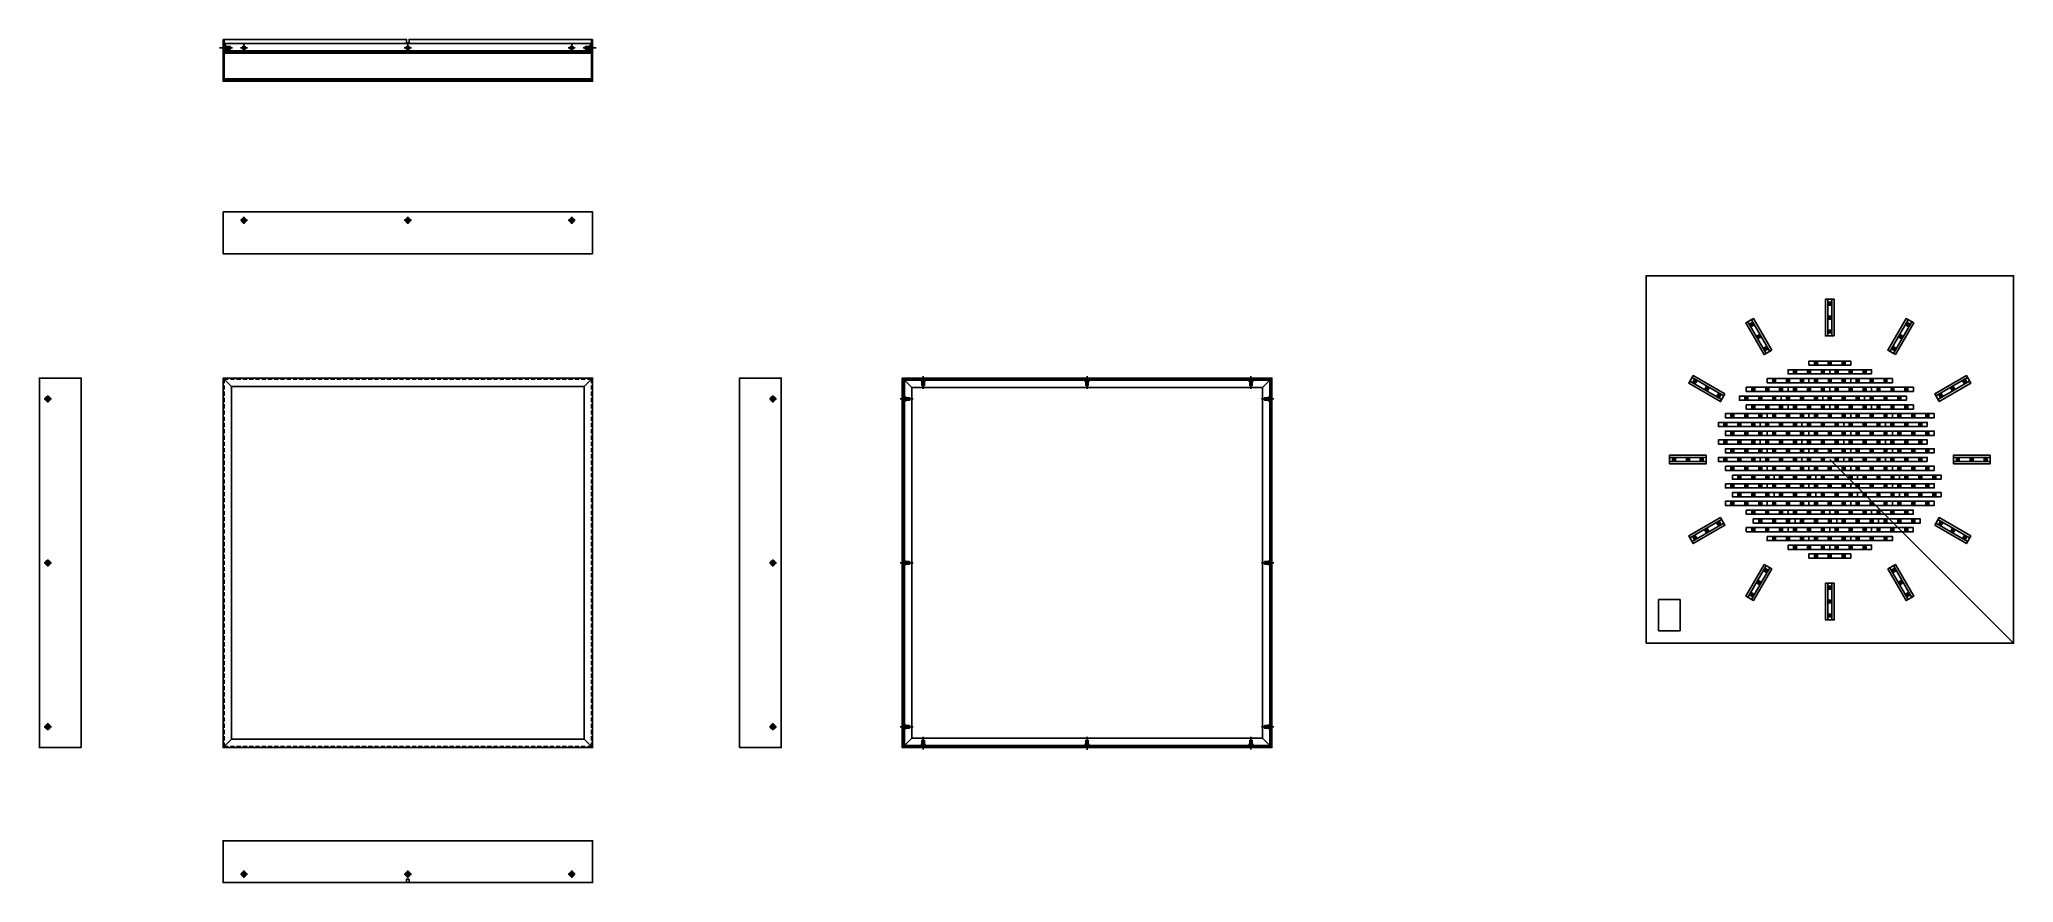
# Model space of a CAD drawing. Header units: millimetres. Extents: x 1869 to 6597, y -6749 to -4730.
import ezdxf

# ---------------------------------------------------------------- set-up
doc = ezdxf.new("R2010")
doc.units = ezdxf.units.MM
doc.linetypes.add('CENTER', pattern=[2, 1.25, -0.25, 0.25, -0.25])
doc.linetypes.add('DASHED', pattern=[0.75, 0.5, -0.25])
for name, color, linetype in [('behind', 252, 'Continuous'), ('box', 50, 'Continuous'), ('Construction', 252, 'Continuous'), ('Electronics', 210, 'Continuous'), ('Foamex Panel', 200, 'Continuous'), ('Frame', 20, 'Continuous'), ('Frame Bracket', 30, 'Continuous'), ('Frame Glass', 140, 'Continuous'), ('Frame nut & bolt', 210, 'Continuous'), ('LED SMD 5050', 40, 'Continuous'), ('LED Strip', 30, 'Continuous'), ('Outer Face', 253, 'Continuous')]:
    doc.layers.add(name, color=color, linetype=linetype)
doc.styles.add('ATTR', font='romans.shx', dxfattribs={"width": 0.8, "height": 0.01203})
picture_1 = doc.add_image_def('image1.jpg', size_in_pixel=(1600, 1106))
pattern_1 = [(80, (1683.1308, -5092.6141), (-0.78169115, 0.13783324), [])]
pattern_2 = [(170, (4328.5517, -7051.4041), (-0.13783324, -0.78169115), [])]
pattern_3 = [(170, (397.6952, -1456.5091), (-0.13783324, -0.78169115), [])]

# ---------------------------------------------------------------- blocks, each defined once
blk = doc.blocks.new('LED strip 10cm 3 x 5050 SMD')
at = {"layer": 'LED SMD 5050'}
for points in [[(1830.5, -1483.1, 1), (1825.5, -1483.1, 1)], [(1830.5, -1516.4, 1), (1825.5, -1516.4, 1)], [(1830.5, -1549.8, 1), (1825.5, -1549.8, 1)]]:
    blk.add_hatch(color=256, dxfattribs=at).paths.add_polyline_path(points)
for points in [[(1824.5, -1479.6), (1824.5, -1486.6), (1831.5, -1486.6), (1831.5, -1479.6)], [(1824.5, -1512.9), (1824.5, -1519.9), (1831.5, -1519.9), (1831.5, -1512.9)], [(1824.5, -1546.3), (1824.5, -1553.3), (1831.5, -1553.3), (1831.5, -1546.3)]]:
    blk.add_lwpolyline(points, close=True, dxfattribs=at)
for centre in [(1828, -1483.1), (1828, -1516.4), (1828, -1549.8)]:
    blk.add_circle(centre, 2.5, dxfattribs=at)
at = {"layer": 'LED Strip'}
blk.add_lwpolyline([(1833, -1466.4), (1833, -1566.4), (1823, -1566.4), (1823, -1466.4)], close=True, dxfattribs=at)
blk = doc.blocks.new('*U31')
at = {"layer": 'Frame nut & bolt'}
h = blk.add_hatch(dxfattribs=at)
h.set_pattern_fill('LINE', color=256, scale=0.25, angle=170)
h.set_pattern_definition(pattern_3)
h.paths.add_polyline_path([(22.2, 1.3), (14, 1.3), (14, 4.3), (22.2, 4.3)])
h.paths.add_polyline_path([(22.2, 4.3), (14, 4.3), (14, 7.3), (22.2, 7.3)])
h.paths.add_polyline_path([(9.8, 4.3), (9.8, 4.3), (9.8, 4.3), (9.8, 4.3)], flags=9)
h = blk.add_hatch(dxfattribs=at)
h.set_pattern_fill('LINE', color=256, scale=0.25, angle=170)
h.set_pattern_definition(pattern_3)
h.paths.add_polyline_path([(872.4, 1.3), (880.6, 1.3), (880.6, 4.3), (872.4, 4.3)])
h.paths.add_polyline_path([(872.4, 4.3), (880.6, 4.3), (880.6, 7.3), (872.4, 7.3)])
h.paths.add_polyline_path([(884.8, 4.3), (884.8, 4.3), (884.8, 4.3), (884.8, 4.3)], flags=9)
at = {"layer": 'Frame nut & bolt', "linetype": 'Continuous'}
for p, q in [((9.8, 7.5, 0), (9.8, 1.1, 0)), ((10.1, 8.5, 0), (13.7, 8.5, 0)), ((10.1, 6.4, 0), (13.7, 6.4, 0)), ((10.1, 2.1, 0), (13.7, 2.1, 0)), ((10.1, 0, 0), (13.7, 0, 0)), ((14, 7.5, 0), (14, 1.1, 0)), ((880.6, 7.5, 0), (880.6, 1.1, 0)), ((884.5, 8.5, 0), (880.9, 8.5, 0)), ((884.5, 6.4, 0), (880.9, 6.4, 0)), ((884.5, 2.1, 0), (880.9, 2.1, 0)), ((884.5, 0, 0), (880.9, 0, 0)), ((884.8, 7.5, 0), (884.8, 1.1, 0))]:
    blk.add_line(p, q, dxfattribs=at)
at = {"layer": 'Frame nut & bolt', "linetype": 'CENTER', "elevation": 0}
for points in [[(0, 4.3), (30.6, 4.3)], [(894.6, 4.3), (864, 4.3)]]:
    blk.add_lwpolyline(points, dxfattribs=at)
at = {"layer": 'Frame nut & bolt', "linetype": 'Continuous', "elevation": 0}
for points in [[(14, 7.3), (22.2, 7.3), (22.2, 1.3), (14, 1.3)], [(880.6, 7.3), (872.4, 7.3), (872.4, 1.3), (880.6, 1.3)]]:
    blk.add_lwpolyline(points, dxfattribs=at)
at = {"layer": 'Frame nut & bolt', "linetype": 'Continuous'}
for centre, radius, start, end in [((11.8, 7.5, 0), 1.97, 147.1328, 212.8672), ((17.2, 4.3, 0), 7.39, 163.2213, 196.7787), ((11.8, 1.1, 0), 1.97, 147.1328, 212.8672), ((12, 7.5, 0), 1.97, 327.1328, 32.8672), ((6.6, 4.3, 0), 7.39, 343.2213, 16.7787), ((12, 1.1, 0), 1.97, 327.1328, 32.8672), ((882.6, 7.5, 0), 1.97, 147.1328, 212.8672), ((888, 4.3, 0), 7.39, 163.2213, 196.7787), ((882.6, 1.1, 0), 1.97, 147.1328, 212.8672), ((882.8, 7.5, 0), 1.97, 327.1328, 32.8672), ((877.4, 4.3, 0), 7.39, 343.2213, 16.7787), ((882.8, 1.1, 0), 1.97, 327.1328, 32.8672)]:
    blk.add_arc(centre, radius, start, end, dxfattribs=at)
blk = doc.blocks.new('*U32')
at = {"layer": 'behind', "color": 0, "linetype": 'ByBlock', "lineweight": -2}
for p, rotation in [((2301.1, -811.9, 0), 90.00000000000004), ((2292.6, 82.7, 0), 270.0000000000001), ((2744.1, -360.3, 0), 180)]:
    blk.add_blockref('*U31', p, dxfattribs=dict(at, rotation=rotation))
blk.add_blockref('*U31', (1849.5, -368.8, 0), dxfattribs=at)
blk = doc.blocks.new('gfhhv')
at = {"layer": 'LED SMD 5050'}
for points in [[(2.5, 77.2, 1), (-2.5, 77.2, 1)], [(2.5, 43.8, 1), (-2.5, 43.8, 1)], [(2.5, 10.5, 1), (-2.5, 10.5, 1)]]:
    blk.add_hatch(color=256, dxfattribs=at).paths.add_polyline_path(points)
for points in [[(-3.5, 80.7), (-3.5, 73.7), (3.5, 73.7), (3.5, 80.7)], [(-3.5, 47.3), (-3.5, 40.3), (3.5, 40.3), (3.5, 47.3)], [(-3.5, 14), (-3.5, 7), (3.5, 7), (3.5, 14)]]:
    blk.add_lwpolyline(points, close=True, dxfattribs=at)
for centre in [(0, 77.2), (0, 43.8), (0, 10.5)]:
    blk.add_circle(centre, 2.5, dxfattribs=at)
at = {"layer": 'LED Strip'}
for points in [[(-5, 0), (-5, 87.7)], [(5, 87.7), (5, 0)]]:
    blk.add_lwpolyline(points, dxfattribs=at)
at = {"layer": 'Outer Face'}
blk.add_lwpolyline([(10.5, 0), (10.5, 87.7), (-10.5, 87.7), (-10.5, 0)], close=True, dxfattribs=at)

msp = doc.modelspace()

# ---------------------------------------------------------------- hatches: boundary and pattern name
at = {"layer": 'Frame nut & bolt'}
h = msp.add_hatch(dxfattribs=at)
h.set_pattern_fill('LINE', color=256, scale=0.25, angle=80)
h.set_pattern_definition(pattern_1)
h.paths.add_polyline_path([(2326.3, -4752.7), (2318.1, -4752.7), (2318.1, -4749.7), (2326.3, -4749.7)])
h.paths.add_polyline_path([(2326.3, -4749.7), (2318.1, -4749.7), (2318.1, -4746.7), (2326.3, -4746.7)])
h.paths.add_polyline_path([(2313.9, -4752.7), (2311.4, -4752.7), (2311.4, -4749.7), (2313.9, -4749.7)])
h.paths.add_polyline_path([(2313.9, -4749.7), (2311.4, -4749.7), (2311.4, -4746.7), (2313.9, -4746.7)])
h.paths.add_polyline_path([(2313.9, -4749.7), (2313.9, -4749.7), (2313.9, -4749.7), (2313.9, -4749.7)], flags=9)
h = msp.add_hatch(dxfattribs=at)
h.set_pattern_fill('LINE', color=256, scale=0.25, angle=80)
h.set_pattern_definition(pattern_1)
h.paths.add_polyline_path([(3176.5, -4752.7), (3184.7, -4752.7), (3184.7, -4749.7), (3176.5, -4749.7)])
h.paths.add_polyline_path([(3176.5, -4749.7), (3184.7, -4749.7), (3184.7, -4746.7), (3176.5, -4746.7)])
h.paths.add_polyline_path([(3188.9, -4752.7), (3191.4, -4752.7), (3191.4, -4749.7), (3188.9, -4749.7)])
h.paths.add_polyline_path([(3188.9, -4749.7), (3191.4, -4749.7), (3191.4, -4746.7), (3188.9, -4746.7)])
h.paths.add_polyline_path([(3188.9, -4749.7), (3188.9, -4749.7), (3188.9, -4749.7), (3188.9, -4749.7)], flags=9)
h = msp.add_hatch(dxfattribs=at)
h.set_pattern_fill('LINE', color=256, scale=0.25, angle=170)
h.set_pattern_definition(pattern_2)
h.paths.add_polyline_path([(3988.7, -5558), (3988.7, -5549.8), (3985.7, -5549.8), (3985.7, -5558)])
h.paths.add_polyline_path([(3985.7, -5558), (3985.7, -5549.8), (3982.7, -5549.8), (3982.7, -5558)])
h.paths.add_polyline_path([(3985.7, -5545.6), (3985.7, -5545.6), (3985.7, -5545.6), (3985.7, -5545.6)], flags=9)
h = msp.add_hatch(dxfattribs=at)
h.set_pattern_fill('LINE', color=256, scale=0.25, angle=170)
h.set_pattern_definition(pattern_2)
h.paths.add_polyline_path([(4767.7, -5558), (4767.7, -5549.8), (4770.7, -5549.8), (4770.7, -5558)])
h.paths.add_polyline_path([(4770.7, -5558), (4770.7, -5549.8), (4773.7, -5549.8), (4773.7, -5558)])
h.paths.add_polyline_path([(4770.7, -5545.6), (4770.7, -5545.6), (4770.7, -5545.6), (4770.7, -5545.6)], flags=9)
h = msp.add_hatch(dxfattribs=at)
h.set_pattern_fill('LINE', color=256, scale=0.25, angle=170)
h.set_pattern_definition(pattern_2)
h.paths.add_polyline_path([(3953.1, -5593.6), (3944.9, -5593.6), (3944.9, -5590.6), (3953.1, -5590.6)])
h.paths.add_polyline_path([(3953.1, -5590.6), (3944.9, -5590.6), (3944.9, -5587.6), (3953.1, -5587.6)])
h.paths.add_polyline_path([(3940.7, -5590.6), (3940.6, -5590.6), (3940.6, -5590.6), (3940.7, -5590.6)], flags=9)
h = msp.add_hatch(dxfattribs=at)
h.set_pattern_fill('LINE', color=256, scale=0.25, angle=170)
h.set_pattern_definition(pattern_2)
h.paths.add_polyline_path([(4803.2, -5593.6), (4811.4, -5593.6), (4811.4, -5590.6), (4803.2, -5590.6)])
h.paths.add_polyline_path([(4803.2, -5590.6), (4811.4, -5590.6), (4811.4, -5587.6), (4803.2, -5587.6)])
h.paths.add_polyline_path([(4815.7, -5590.6), (4815.7, -5590.6), (4815.7, -5590.6), (4815.7, -5590.6)], flags=9)
h = msp.add_hatch(dxfattribs=at)
h.set_pattern_fill('LINE', color=256, scale=0.25, angle=170)
h.set_pattern_definition(pattern_2)
h.paths.add_polyline_path([(3953.1, -6372.6), (3944.9, -6372.6), (3944.9, -6375.6), (3953.1, -6375.6)])
h.paths.add_polyline_path([(3953.1, -6375.6), (3944.9, -6375.6), (3944.9, -6378.6), (3953.1, -6378.6)])
h.paths.add_polyline_path([(3940.7, -6375.6), (3940.6, -6375.6), (3940.6, -6375.6), (3940.7, -6375.6)], flags=9)
h = msp.add_hatch(dxfattribs=at)
h.set_pattern_fill('LINE', color=256, scale=0.25, angle=170)
h.set_pattern_definition(pattern_2)
h.paths.add_polyline_path([(4803.2, -6372.6), (4811.4, -6372.6), (4811.4, -6375.6), (4803.2, -6375.6)])
h.paths.add_polyline_path([(4803.2, -6375.6), (4811.4, -6375.6), (4811.4, -6378.6), (4803.2, -6378.6)])
h.paths.add_polyline_path([(4815.7, -6375.6), (4815.7, -6375.6), (4815.7, -6375.6), (4815.7, -6375.6)], flags=9)
h = msp.add_hatch(dxfattribs=at)
h.set_pattern_fill('LINE', color=256, scale=0.25, angle=170)
h.set_pattern_definition(pattern_2)
h.paths.add_polyline_path([(3988.7, -6408.2), (3988.7, -6416.4), (3985.7, -6416.4), (3985.7, -6408.2)])
h.paths.add_polyline_path([(3985.7, -6408.2), (3985.7, -6416.4), (3982.7, -6416.4), (3982.7, -6408.2)])
h.paths.add_polyline_path([(3985.7, -6420.6), (3985.7, -6420.6), (3985.7, -6420.6), (3985.7, -6420.6)], flags=9)
h = msp.add_hatch(dxfattribs=at)
h.set_pattern_fill('LINE', color=256, scale=0.25, angle=170)
h.set_pattern_definition(pattern_2)
h.paths.add_polyline_path([(4767.7, -6408.2), (4767.7, -6416.4), (4770.7, -6416.4), (4770.7, -6408.2)])
h.paths.add_polyline_path([(4770.7, -6408.2), (4770.7, -6416.4), (4773.7, -6416.4), (4773.7, -6408.2)])
h.paths.add_polyline_path([(4770.7, -6420.6), (4770.7, -6420.6), (4770.7, -6420.6), (4770.7, -6420.6)], flags=9)

# ---------------------------------------------------------------- linework, layer by layer
at = {"layer": 'behind'}
msp.add_lwpolyline([(2311.4, -4729.7), (2748.4, -4729.7), (2748.4, -4735.7, 1), (2754.4, -4735.7), (2754.4, -4729.7), (3191.4, -4729.7)], format="xyb", dxfattribs=at)
for points in [[(2313.9, -4739.7), (3188.9, -4739.7)], [(2331.4, -4757.2), (3171.4, -4757.2)], [(2331.4, -4759.7), (3171.4, -4759.7)], [(2328.9, -4829.7), (3173.9, -4829.7)], [(2748.4, -6748.6), (2754.4, -6748.6)]]:
    msp.add_lwpolyline(points, dxfattribs=at)
at = {"layer": 'behind', "linetype": 'CENTER'}
for points in [[(2367.4, -4749.7), (2350.4, -4749.7)], [(2358.9, -4741.3), (2358.9, -4758.2)], [(2759.9, -4749.7), (2742.9, -4749.7)], [(2751.4, -4741.3), (2751.4, -4758.2)], [(3152.4, -4749.7), (3135.4, -4749.7)], [(3143.9, -4741.3), (3143.9, -4758.2)]]:
    msp.add_lwpolyline(points, dxfattribs=at)
at = {"layer": 'behind', "linetype": 'Continuous'}
for points in [[(2355.2, -4751.9), (2355.2, -4747.6), (2358.9, -4745.5), (2362.6, -4747.6), (2362.6, -4751.9), (2358.9, -4754)], [(2747.7, -4751.9), (2747.7, -4747.6), (2751.4, -4745.5), (2755.1, -4747.6), (2755.1, -4751.9), (2751.4, -4754)], [(3140.2, -4751.9), (3140.2, -4747.6), (3143.9, -4745.5), (3147.6, -4747.6), (3147.6, -4751.9), (3143.9, -4754)]]:
    msp.add_lwpolyline(points, close=True, dxfattribs=at)
for centre in [(2358.9, -4749.7), (2751.4, -4749.7), (3143.9, -4749.7)]:
    msp.add_circle(centre, 3.7, dxfattribs=at)
at = {"layer": 'behind'}
for centre in [(2358.9, -4749.7), (2751.4, -4749.7), (3143.9, -4749.7)]:
    msp.add_circle(centre, 3, dxfattribs=at)
at = {"layer": 'box'}
msp.add_lwpolyline([(2311.4, -4759.7), (2311.4, -4824.2), (3191.4, -4824.2), (3191.4, -4759.7)], close=True, dxfattribs=at)
at = {"layer": 'box', "linetype": 'DASHED', "ltscale": 20}
msp.add_lwpolyline([(2311.4, -5543.1), (3191.4, -5543.1), (3191.4, -6423.1), (2311.4, -6423.1)], close=True, dxfattribs=at)
msp.add_lwpolyline([(2311.4, -5543.1), (3191.4, -5543.1), (3191.4, -6423.1), (2311.4, -6423.1)], close=True, dxfattribs=at)
at = {"layer": 'Construction'}
msp.add_lwpolyline([(6597, -6175.7), (6157, -5735.7)], dxfattribs=at)
at = {"layer": 'Foamex Panel'}
for points in [[(2311.4, -4762.7), (3191.4, -4762.7), (3191.4, -4759.7), (2311.4, -4759.7), (2311.4, -4762.7)], [(5717, -6175.7), (6597, -6175.7), (6597, -5295.7), (5717, -5295.7)]]:
    msp.add_lwpolyline(points, close=True, dxfattribs=at)
at = {"layer": 'Frame'}
for points in [[(2308.9, -4729.7), (2311.4, -4729.7), (2311.4, -4827.2), (2328.9, -4827.2), (2328.9, -4829.7), (2308.9, -4829.7)], [(3193.9, -4729.7), (3191.4, -4729.7), (3191.4, -4827.2), (3173.9, -4827.2), (3173.9, -4829.7), (3193.9, -4829.7)], [(3193.9, -5242.8), (3193.9, -5242.8), (2308.9, -5242.8), (2308.9, -5242.8), (2308.9, -5142.8), (3193.9, -5142.8)], [(1969.2, -6425.6), (1969.2, -6425.6), (1969.2, -5540.6), (1969.2, -5540.6), (1869.2, -5540.6), (1869.2, -6425.6)], [(3545.9, -6425.6), (3545.9, -6425.6), (3545.9, -5540.6), (3545.9, -5540.6), (3645.9, -5540.6), (3645.9, -6425.6)]]:
    msp.add_lwpolyline(points, close=True, dxfattribs=at)
at = {"layer": 'Frame', "linetype": 'DASHED'}
for points in [[(2308.9, -4744), (2311.4, -4746.5)], [(2311.4, -4752.9), (2308.9, -4755.4)], [(3193.9, -4744), (3191.4, -4746.5)], [(3191.4, -4752.9), (3193.9, -4755.4)]]:
    msp.add_lwpolyline(points, dxfattribs=at)
at = {"layer": 'Frame', "ltscale": 20}
for points in [[(2308.9, -5540.6), (3193.9, -5540.6), (3193.9, -6425.6), (2308.9, -6425.6)], [(2328.9, -5560.6), (3173.9, -5560.6), (3173.9, -6405.6), (2328.9, -6405.6)], [(3935.7, -5540.6), (4820.7, -5540.6), (4820.7, -6425.6), (3935.7, -6425.6)], [(3938.2, -5543.1), (4818.2, -5543.1), (4818.2, -6423.1), (3938.2, -6423.1)], [(3938.2, -5543.1), (4818.2, -5543.1), (4818.2, -6423.1), (3938.2, -6423.1)], [(3938.2, -5543.1), (4818.2, -5543.1), (4818.2, -6423.1), (3938.2, -6423.1)]]:
    msp.add_lwpolyline(points, close=True, dxfattribs=at)
for points in [[(2308.9, -5540.6), (2328.9, -5560.6)], [(3173.9, -5560.6), (3193.9, -5540.6)], [(3938.2, -5543.1), (3935.7, -5540.6)], [(4818.2, -5543.1), (4820.7, -5540.6)], [(2328.9, -6405.6), (2308.9, -6425.6)], [(3173.9, -6405.6), (3193.9, -6425.6)], [(3938.2, -6423.1), (3935.7, -6425.6)], [(4375.2, -6423.1), (4375.2, -6425.6)], [(4381.2, -6423.1), (4381.2, -6425.6)], [(4818.2, -6423.1), (4820.7, -6425.6)]]:
    msp.add_lwpolyline(points, dxfattribs=at)
at = {"layer": 'Frame'}
msp.add_lwpolyline([(2754.4, -6748.6), (2754.4, -6742.6, 1), (2748.4, -6742.6), (2748.4, -6748.6), (2308.9, -6748.6), (2308.9, -6748.6), (2308.9, -6648.6), (3193.9, -6648.6), (3193.9, -6748.6), (3193.9, -6748.6)], format="xyb", close=True, dxfattribs=at)
for centre in [(2358.9, -5162.8), (2751.4, -5162.8), (3143.9, -5162.8), (1889.2, -5590.6), (3625.9, -5590.6), (1889.2, -5983.1), (3625.9, -5983.1), (1889.2, -6375.6), (3625.9, -6375.6), (2358.9, -6728.6), (2751.4, -6728.6), (3143.9, -6728.6)]:
    msp.add_circle(centre, 5.62, dxfattribs=at)
at = {"layer": 'Frame Bracket'}
for points in [[(2311.4, -4739.7), (2311.4, -4759.7), (2331.4, -4759.7), (2331.4, -4757.2), (2313.9, -4757.2), (2313.9, -4739.7)], [(3191.4, -4739.7), (3191.4, -4759.7), (3171.4, -4759.7), (3171.4, -4757.2), (3188.9, -4757.2), (3188.9, -4739.7)]]:
    msp.add_lwpolyline(points, close=True, dxfattribs=at)
at = {"layer": 'Frame Bracket', "linetype": 'DASHED'}
for points in [[(2311.4, -4746.5), (2313.9, -4746.5)], [(2311.4, -4752.9), (2313.9, -4752.9)], [(3191.4, -4746.5), (3188.9, -4746.5)], [(3191.4, -4752.9), (3188.9, -4752.9)]]:
    msp.add_lwpolyline(points, dxfattribs=at)
at = {"layer": 'Frame Bracket', "ltscale": 20}
for points in [[(3958.2, -5563.1), (3938.2, -5543.1)], [(4798.2, -5563.1), (4818.2, -5543.1)], [(3958.2, -6403.1), (3938.2, -6423.1)], [(4798.2, -6403.1), (4818.2, -6423.1)]]:
    msp.add_lwpolyline(points, dxfattribs=at)
for points in [[(3940.7, -5545.6), (4815.7, -5545.6), (4815.7, -6420.6), (3940.7, -6420.6)], [(3958.2, -5563.1), (4798.2, -5563.1), (4798.2, -6403.1), (3958.2, -6403.1)]]:
    msp.add_lwpolyline(points, close=True, dxfattribs=at)
at = {"layer": 'Frame Glass'}
msp.add_lwpolyline([(2311.4, -4827.2), (3191.4, -4827.2), (3191.4, -4824.2), (2311.4, -4824.2), (2311.4, -4827.2)], close=True, dxfattribs=at)
at = {"layer": 'Frame nut & bolt', "linetype": 'Continuous'}
for p, q in [((2313.9, -4746.5), (2313.9, -4752.9)), ((2314.2, -4745.5), (2317.8, -4745.5)), ((2314.2, -4747.6), (2317.8, -4747.6)), ((2314.2, -4751.9), (2317.8, -4751.9)), ((2314.2, -4754), (2317.8, -4754)), ((2318.1, -4746.5), (2318.1, -4752.9)), ((3184.7, -4746.5), (3184.7, -4752.9)), ((3188.6, -4745.5), (3185, -4745.5)), ((3188.6, -4747.6), (3185, -4747.6)), ((3188.6, -4751.9), (3185, -4751.9)), ((3188.6, -4754), (3185, -4754)), ((3188.9, -4746.5), (3188.9, -4752.9)), ((3981.4, -5545.9), (3981.4, -5549.5)), ((3982.5, -5545.6), (3988.9, -5545.6)), ((3982.5, -5549.8), (3988.9, -5549.8)), ((3983.5, -5545.9), (3983.5, -5549.5)), ((3987.8, -5545.9), (3987.8, -5549.5)), ((3989.9, -5545.9), (3989.9, -5549.5)), ((4766.4, -5545.9), (4766.4, -5549.5)), ((4773.9, -5545.6), (4767.5, -5545.6)), ((4773.9, -5549.8), (4767.5, -5549.8)), ((4768.5, -5545.9), (4768.5, -5549.5)), ((4772.8, -5545.9), (4772.8, -5549.5)), ((4774.9, -5545.9), (4774.9, -5549.5)), ((3940.7, -5587.4), (3940.7, -5593.8)), ((3941, -5586.4), (3944.6, -5586.4)), ((3941, -5588.5), (3944.6, -5588.5)), ((3941, -5592.8), (3944.6, -5592.8)), ((3941, -5594.9), (3944.6, -5594.9)), ((3944.9, -5587.4), (3944.9, -5593.8)), ((4811.4, -5587.4), (4811.4, -5593.8)), ((4815.3, -5586.4), (4811.8, -5586.4)), ((4815.3, -5588.5), (4811.8, -5588.5)), ((4815.3, -5592.8), (4811.8, -5592.8)), ((4815.3, -5594.9), (4811.8, -5594.9)), ((4815.7, -5587.4), (4815.7, -5593.8)), ((3940.7, -6378.8), (3940.7, -6372.4)), ((3941, -6371.4), (3944.6, -6371.4)), ((3941, -6373.5), (3944.6, -6373.5)), ((3941, -6377.8), (3944.6, -6377.8)), ((3941, -6379.9), (3944.6, -6379.9)), ((3944.9, -6378.8), (3944.9, -6372.4)), ((4811.4, -6378.8), (4811.4, -6372.4)), ((4815.3, -6371.4), (4811.8, -6371.4)), ((4815.3, -6373.5), (4811.8, -6373.5)), ((4815.3, -6377.8), (4811.8, -6377.8)), ((4815.3, -6379.9), (4811.8, -6379.9)), ((4815.7, -6378.8), (4815.7, -6372.4)), ((3981.4, -6420.3), (3981.4, -6416.7)), ((3982.5, -6416.4), (3988.9, -6416.4)), ((3982.5, -6420.6), (3988.9, -6420.6)), ((3983.5, -6420.3), (3983.5, -6416.7)), ((3987.8, -6420.3), (3987.8, -6416.7)), ((3989.9, -6420.3), (3989.9, -6416.7)), ((4766.4, -6420.3), (4766.4, -6416.7)), ((4773.9, -6416.4), (4767.5, -6416.4)), ((4773.9, -6420.6), (4767.5, -6420.6)), ((4768.5, -6420.3), (4768.5, -6416.7)), ((4772.8, -6420.3), (4772.8, -6416.7)), ((4774.9, -6420.3), (4774.9, -6416.7))]:
    msp.add_line(p, q, dxfattribs=at)
at = {"layer": 'Frame nut & bolt', "linetype": 'CENTER'}
for points in [[(2300.6, -4749.7), (2331.2, -4749.7)], [(3202.3, -4749.7), (3171.6, -4749.7)], [(2367.4, -5162.8), (2350.4, -5162.8)], [(2358.9, -5154.3), (2358.9, -5171.2)], [(2759.9, -5162.8), (2742.9, -5162.8)], [(2751.4, -5154.3), (2751.4, -5171.2)], [(3135.4, -5162.8), (3152.4, -5162.8)], [(3143.9, -5154.3), (3143.9, -5171.2)], [(3985.7, -5535.8), (3985.7, -5566.4)], [(4770.7, -5535.8), (4770.7, -5566.4)], [(1880.7, -5590.6), (1897.7, -5590.6)], [(1889.2, -5599.1), (1889.2, -5582.2)], [(3634.3, -5590.6), (3617.4, -5590.6)], [(3625.9, -5599.1), (3625.9, -5582.2)], [(3930.9, -5590.6), (3961.5, -5590.6)], [(4825.5, -5590.6), (4794.8, -5590.6)], [(1880.7, -5983.1), (1897.7, -5983.1)], [(1889.2, -5991.6), (1889.2, -5974.7)], [(3634.3, -5983.1), (3617.4, -5983.1)], [(3625.9, -5991.6), (3625.9, -5974.7)], [(1880.7, -6375.6), (1897.7, -6375.6)], [(1889.2, -6367.2), (1889.2, -6384.1)], [(3634.3, -6375.6), (3617.4, -6375.6)], [(3625.9, -6367.2), (3625.9, -6384.1)], [(3930.9, -6375.6), (3961.5, -6375.6)], [(4825.5, -6375.6), (4794.8, -6375.6)], [(3985.7, -6430.4), (3985.7, -6399.8)], [(4770.7, -6430.4), (4770.7, -6399.8)], [(2367.4, -6728.6), (2350.4, -6728.6)], [(2358.9, -6737), (2358.9, -6720.1)], [(2759.9, -6728.6), (2742.9, -6728.6)], [(2751.4, -6737), (2751.4, -6720.1)], [(3135.4, -6728.6), (3152.4, -6728.6)], [(3143.9, -6737), (3143.9, -6720.1)]]:
    msp.add_lwpolyline(points, dxfattribs=at)
at = {"layer": 'Frame nut & bolt', "linetype": 'Continuous'}
for points in [[(2313.9, -4752.7), (2311.3, -4752.7), (2308.9, -4755.1), (2308.9, -4744.3), (2311.3, -4746.7), (2313.9, -4746.7)], [(2318.1, -4746.7), (2326.3, -4746.7), (2326.3, -4752.7), (2318.1, -4752.7)], [(3184.7, -4746.7), (3176.5, -4746.7), (3176.5, -4752.7), (3184.7, -4752.7)], [(3188.9, -4752.7), (3191.5, -4752.7), (3193.9, -4755.1), (3193.9, -4744.3), (3191.5, -4746.7), (3188.9, -4746.7)], [(3982.7, -5549.8), (3982.7, -5558), (3988.7, -5558), (3988.7, -5549.8)], [(4773.7, -5549.8), (4773.7, -5558), (4767.7, -5558), (4767.7, -5549.8)], [(3944.9, -5587.6), (3953.1, -5587.6), (3953.1, -5593.6), (3944.9, -5593.6)], [(4811.5, -5587.6), (4803.2, -5587.6), (4803.2, -5593.6), (4811.5, -5593.6)], [(3944.9, -6378.6), (3953.1, -6378.6), (3953.1, -6372.6), (3944.9, -6372.6)], [(4811.5, -6378.6), (4803.2, -6378.6), (4803.2, -6372.6), (4811.5, -6372.6)], [(3982.7, -6416.4), (3982.7, -6408.2), (3988.7, -6408.2), (3988.7, -6416.4)], [(4773.7, -6416.4), (4773.7, -6408.2), (4767.7, -6408.2), (4767.7, -6416.4)]]:
    msp.add_lwpolyline(points, dxfattribs=at)
at = {"layer": 'Frame nut & bolt'}
for points in [[(2356.2, -5162.8), (2357.5, -5160.4), (2360.3, -5160.4), (2361.6, -5162.8), (2360.3, -5165.1), (2357.5, -5165.1)], [(2748.7, -5162.8), (2750, -5160.4), (2752.8, -5160.4), (2754.1, -5162.8), (2752.8, -5165.1), (2750, -5165.1)], [(3146.6, -5162.8), (3145.3, -5160.4), (3142.5, -5160.4), (3141.2, -5162.8), (3142.5, -5165.1), (3145.3, -5165.1)], [(1889.2, -5587.9), (1886.9, -5589.3), (1886.9, -5592), (1889.2, -5593.3), (1891.6, -5592), (1891.6, -5589.3)], [(3625.9, -5587.9), (3628.2, -5589.3), (3628.2, -5592), (3625.9, -5593.3), (3623.5, -5592), (3623.5, -5589.3)], [(1889.2, -5980.4), (1886.9, -5981.8), (1886.9, -5984.5), (1889.2, -5985.8), (1891.6, -5984.5), (1891.6, -5981.8)], [(3625.9, -5980.4), (3628.2, -5981.8), (3628.2, -5984.5), (3625.9, -5985.8), (3623.5, -5984.5), (3623.5, -5981.8)], [(1889.2, -6378.3), (1886.9, -6377), (1886.9, -6374.3), (1889.2, -6372.9), (1891.6, -6374.3), (1891.6, -6377)], [(3625.9, -6378.3), (3628.2, -6377), (3628.2, -6374.3), (3625.9, -6372.9), (3623.5, -6374.3), (3623.5, -6377)], [(2356.2, -6728.6), (2357.5, -6730.9), (2360.3, -6730.9), (2361.6, -6728.6), (2360.3, -6726.2), (2357.5, -6726.2)], [(2748.7, -6728.6), (2750, -6730.9), (2752.8, -6730.9), (2754.1, -6728.6), (2752.8, -6726.2), (2750, -6726.2)], [(3146.6, -6728.6), (3145.3, -6730.9), (3142.5, -6730.9), (3141.2, -6728.6), (3142.5, -6726.2), (3145.3, -6726.2)]]:
    msp.add_lwpolyline(points, close=True, dxfattribs=at)
for centre in [(2358.9, -5162.8), (2751.4, -5162.8), (3143.9, -5162.8), (1889.2, -5590.6), (3625.9, -5590.6), (1889.2, -5983.1), (3625.9, -5983.1), (1889.2, -6375.6), (3625.9, -6375.6), (2358.9, -6728.6), (2751.4, -6728.6), (3143.9, -6728.6)]:
    msp.add_circle(centre, 5.42, dxfattribs=at)
at = {"layer": 'Frame nut & bolt', "linetype": 'Continuous'}
for centre, radius, start, end in [((2315.9, -4746.5), 1.97, 147.1328, 212.8672), ((2321.3, -4749.7), 7.39, 163.2214, 196.7786), ((2315.9, -4752.9), 1.97, 147.1328, 212.8672), ((2316.2, -4746.5), 1.97, 327.1328, 32.8672), ((2310.7, -4749.7), 7.39, 343.2214, 16.7786), ((2316.2, -4752.9), 1.97, 327.1328, 32.8672), ((3186.7, -4746.5), 1.97, 147.1328, 212.8672), ((3192.1, -4749.7), 7.39, 163.2214, 196.7786), ((3186.7, -4752.9), 1.97, 147.1328, 212.8672), ((3186.9, -4746.5), 1.97, 327.1328, 32.8672), ((3181.5, -4749.7), 7.39, 343.2214, 16.7786), ((3186.9, -4752.9), 1.97, 327.1328, 32.8672), ((3982.5, -5547.6), 1.97, 57.1328, 122.8672), ((3982.5, -5547.9), 1.97, 237.1328, 302.8672), ((3985.7, -5553), 7.39, 73.2214, 106.7786), ((3985.7, -5542.5), 7.39, 253.2214, 286.7786), ((3988.9, -5547.6), 1.97, 57.1328, 122.8672), ((3988.9, -5547.9), 1.97, 237.1328, 302.8672), ((4767.5, -5547.6), 1.97, 57.1328, 122.8672), ((4767.5, -5547.9), 1.97, 237.1328, 302.8672), ((4770.7, -5553), 7.39, 73.2214, 106.7786), ((4770.7, -5542.5), 7.39, 253.2214, 286.7786), ((4773.9, -5547.6), 1.97, 57.1328, 122.8672), ((4773.9, -5547.9), 1.97, 237.1328, 302.8672), ((3942.6, -5587.4), 1.97, 147.1328, 212.8672), ((3948, -5590.6), 7.39, 163.2214, 196.7786), ((3942.6, -5593.8), 1.97, 147.1328, 212.8672), ((3942.9, -5587.4), 1.97, 327.1328, 32.8672), ((3937.5, -5590.6), 7.39, 343.2214, 16.7786), ((3942.9, -5593.8), 1.97, 327.1328, 32.8672), ((4813.4, -5587.4), 1.97, 147.1328, 212.8672), ((4818.8, -5590.6), 7.39, 163.2214, 196.7786), ((4813.4, -5593.8), 1.97, 147.1328, 212.8672), ((4813.7, -5587.4), 1.97, 327.1328, 32.8672), ((4808.3, -5590.6), 7.39, 343.2214, 16.7786), ((4813.7, -5593.8), 1.97, 327.1328, 32.8672), ((3942.6, -6372.4), 1.97, 147.1328, 212.8672), ((3948, -6375.6), 7.39, 163.2214, 196.7786), ((3942.6, -6378.8), 1.97, 147.1328, 212.8672), ((3942.9, -6372.4), 1.97, 327.1328, 32.8672), ((3937.5, -6375.6), 7.39, 343.2214, 16.7786), ((3942.9, -6378.8), 1.97, 327.1328, 32.8672), ((4813.4, -6372.4), 1.97, 147.1328, 212.8672), ((4818.8, -6375.6), 7.39, 163.2214, 196.7786), ((4813.4, -6378.8), 1.97, 147.1328, 212.8672), ((4813.7, -6372.4), 1.97, 327.1328, 32.8672), ((4808.3, -6375.6), 7.39, 343.2214, 16.7786), ((4813.7, -6378.8), 1.97, 327.1328, 32.8672), ((3982.5, -6418.4), 1.97, 57.1328, 122.8672), ((3982.5, -6418.7), 1.97, 237.1328, 302.8672), ((3985.7, -6423.8), 7.39, 73.2214, 106.7786), ((3985.7, -6413.2), 7.39, 253.2214, 286.7786), ((3988.9, -6418.4), 1.97, 57.1328, 122.8672), ((3988.9, -6418.7), 1.97, 237.1328, 302.8672), ((4767.5, -6418.4), 1.97, 57.1328, 122.8672), ((4767.5, -6418.7), 1.97, 237.1328, 302.8672), ((4770.7, -6423.8), 7.39, 73.2214, 106.7786), ((4770.7, -6413.2), 7.39, 253.2214, 286.7786), ((4773.9, -6418.4), 1.97, 57.1328, 122.8672), ((4773.9, -6418.7), 1.97, 237.1328, 302.8672)]:
    msp.add_arc(centre, radius, start, end, dxfattribs=at)
at = {"layer": 'Outer Face'}
msp.add_lwpolyline([(5717, -6175.7), (6597, -6175.7), (6597, -5295.7), (5717, -5295.7)], close=True, dxfattribs=at)

# ---------------------------------------------------------------- block references
at = {"layer": 'behind'}
msp.add_blockref('*U32', (2081.3, -5618.6), dxfattribs=at)
at = {"layer": 'LED Strip', "color": 3}
for p, rotation in [((7623.5, -3697.7), 270), ((7723.5, -3697.7), 270), ((7523.5, -3739.7), 270), ((7573.5, -3718.7), 270), ((7623.5, -3739.7), 270), ((7673.5, -3718.7), 270), ((7723.5, -3739.7), 270), ((7773.5, -3718.7), 270), ((7823.5, -3739.7), 270), ((7473.5, -3802.7), 270), ((7506.8, -3760.7), 270), ((7523.5, -3781.7), 270), ((7573.5, -3802.7), 270), ((7606.8, -3760.7), 270), ((7623.5, -3781.7), 270), ((7673.5, -3802.7), 270), ((7706.8, -3760.7), 270), ((7723.5, -3781.7), 270), ((7773.5, -3802.7), 270), ((7806.8, -3760.7), 270), ((7823.5, -3781.7), 270), ((7873.5, -3802.7), 270), ((7456.8, -3823.7), 270), ((7473.5, -3844.7), 270), ((7556.8, -3823.7), 270), ((7573.5, -3844.7), 270), ((7656.8, -3823.7), 270), ((7673.5, -3844.7), 270), ((7756.8, -3823.7), 270), ((7773.5, -3844.7), 270), ((7856.8, -3823.7), 270), ((7873.5, -3844.7), 270), ((7456.8, -3865.7), 270), ((7473.5, -3886.7), 270), ((7556.8, -3865.7), 270), ((7573.5, -3886.7), 270), ((7656.8, -3865.7), 270), ((7673.5, -3886.7), 270), ((7756.8, -3865.7), 270), ((7773.5, -3886.7), 270), ((7856.8, -3865.7), 270), ((7873.5, -3886.7), 270), ((7456.8, -3907.7), 270), ((4440.6, -7584.7), 90), ((7556.8, -3907.7), 270), ((4540.6, -7584.7), 90), ((7656.8, -3907.7), 270), ((4640.6, -7584.7), 90), ((7756.8, -3907.7), 270), ((4740.6, -7584.7), 90), ((7856.8, -3907.7), 270), ((4840.6, -7584.7), 90), ((4440.6, -7626.7), 90), ((4457.3, -7605.7), 90), ((4457.3, -7647.7), 90), ((4540.6, -7626.7), 90), ((4557.3, -7605.7), 90), ((4557.3, -7647.7), 90), ((4640.6, -7626.7), 90), ((4657.3, -7605.7), 90), ((4657.3, -7647.7), 90), ((4740.6, -7626.7), 90), ((4757.3, -7605.7), 90), ((4757.3, -7647.7), 90), ((4840.6, -7626.7), 90), ((4857.3, -7605.7), 90), ((4857.3, -7647.7), 90), ((4440.6, -7668.7), 90), ((4490.6, -7689.7), 90), ((4540.6, -7668.7), 90), ((4590.6, -7689.7), 90), ((4640.6, -7668.7), 90), ((4690.6, -7689.7), 90), ((4740.6, -7668.7), 90), ((4790.6, -7689.7), 90), ((4840.6, -7668.7), 90), ((4490.6, -7731.7), 90), ((4507.3, -7710.7), 90), ((4590.6, -7731.7), 90), ((4607.3, -7710.7), 90), ((4690.6, -7731.7), 90), ((4707.3, -7710.7), 90), ((4790.6, -7731.7), 90), ((4807.3, -7710.7), 90), ((4540.6, -7752.7), 90), ((4590.6, -7773.7), 90), ((4640.6, -7752.7), 90), ((4690.6, -7773.7), 90), ((4740.6, -7752.7), 90), ((4640.6, -7794.7), 90)]:
    msp.add_blockref('LED strip 10cm 3 x 5050 SMD', p, dxfattribs=dict(at, rotation=rotation))
at = {"layer": 'LED Strip', "color": 3, "xscale": -1, "rotation": 90}
msp.add_blockref('LED strip 10cm 3 x 5050 SMD', (4640.6, -3676.7), dxfattribs=at)
at = {"layer": 'Outer Face', "color": 3}
msp.add_blockref('gfhhv', (6157, -5439.5), dxfattribs=at)
for p, rotation in [((6008.9, -5479.2), 30.00000000000004), ((6305.1, -5479.2), 329.9999999999999), ((5900.5, -5587.6), 60.00000000000001), ((6413.5, -5587.6), 299.9999999999999), ((5860.9, -5735.7), 90.00000000000001), ((6453.2, -5735.7), 270), ((5900.5, -5883.8), 120), ((6413.5, -5883.8), 240), ((6008.9, -5992.2), 150), ((6305.1, -5992.2), 210), ((6157, -6031.9), 180)]:
    msp.add_blockref('gfhhv', p, dxfattribs=dict(at, rotation=rotation))

# ---------------------------------------------------------------- texts
at = {"layer": 'behind', "style": 'ATTR', "width": 0.8, "flags": 9}
for p in [(2358.9, -4749.7), (2751.4, -4749.7), (3143.9, -4749.7)]:
    msp.add_attdef('ESTCODE', p, '', height=0.0021, dxfattribs=at)
at = {"layer": 'Frame nut & bolt', "style": 'ATTR', "text_generation_flag": 4, "width": 0.8, "flags": 9}
for p, rotation in [((2313.9, -4749.7), 180), ((3188.9, -4749.7), 180), ((3985.7, -5545.6), 270), ((4770.7, -5545.6), 270), ((3940.7, -5590.6), 180), ((4815.7, -5590.6), 180), ((3940.7, -5983.1), 180), ((4815.7, -5983.1), 180), ((3940.7, -6375.6), 180), ((4815.7, -6375.6), 180), ((3985.7, -6420.6), 270), ((4770.7, -6420.6), 270)]:
    msp.add_attdef('ESTCODE', p, '', height=0.00221, rotation=rotation, dxfattribs=at)

# ---------------------------------------------------------------- pictures from other files: only their frames are drawn
at = {"layer": 'Electronics'}
image = msp.add_image(picture_1, insert=(5798.9, -6145.7), size_in_units=(75, 51.8), rotation=90, dxfattribs=at)
image.dxf.flags = 7

doc.saveas('drawing.dxf')
